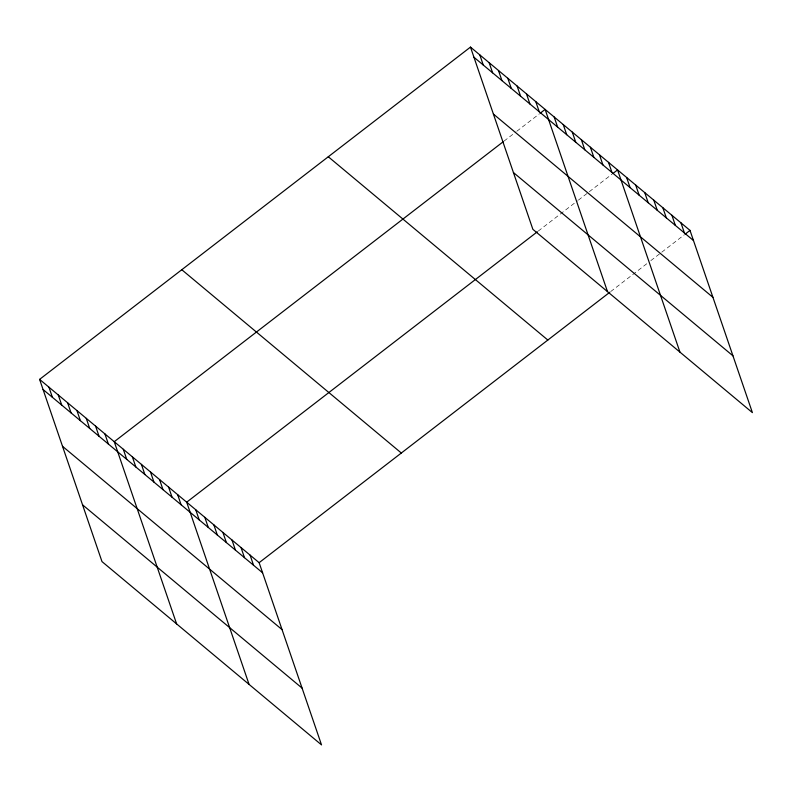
<?xml version="1.0" encoding="UTF-8"?>
<svg xmlns="http://www.w3.org/2000/svg" width="792" height="792" viewBox="0 0 792 792"><rect width="100%" height="100%" fill="white"/><g stroke="black" fill="none" stroke-linecap="round" stroke-linejoin="round"><path stroke-width="0.59" stroke-dasharray="3.96 2.97" d="M504.098 141.055L515.948 131.917M516.859 131.215L539.649 113.642M538.263 231.066L577.457 200.841M578.368 200.138L588.397 192.406M589.307 191.704L612.097 174.131M610.711 291.555L647.173 263.439M650.816 260.627L660.845 252.895M661.756 252.193L684.545 234.62"/><path stroke-width="1.19" d="M39.6 379.378L259.132 562.676L321.522 744.896L101.99 561.597L39.6 379.378L470.478 47.104L690.01 230.403L752.4 412.622L532.867 229.324L470.478 47.104M503.187 141.758L114.246 441.698L176.626 623.918M540.56 112.939L545.124 109.425L607.504 291.644M537.352 231.769L186.684 502.187L249.074 684.407M613.008 173.428L617.562 169.914L679.952 352.133M259.132 562.676L609.8 292.258M685.456 233.917L690.01 230.403M473.953 57.252L693.485 240.54M493.386 114.038L712.929 297.327M513.424 172.537L732.956 355.836M328.284 156.757L547.826 340.045M181.794 269.735L401.326 453.024M43.075 389.525L262.607 572.814M62.518 446.312L282.051 629.6M82.546 504.811L302.079 688.109M680.952 222.839L684.427 232.977M671.903 215.275L675.368 225.423M662.845 207.722L666.319 217.859M653.786 200.158L657.261 210.296M644.737 192.595L648.202 202.732M635.679 185.031L639.154 195.179M626.62 177.477L630.095 187.615M608.513 162.35L611.978 172.498M599.455 154.796L602.93 164.934M590.396 147.233L593.871 157.37M581.338 139.669L584.813 149.807M572.289 132.106L575.754 142.253M563.231 124.552L566.706 134.69M554.172 116.988L557.647 127.126M535.788 101.633L539.263 111.781M526.462 93.852L529.927 103.99M517.126 86.061L520.601 96.198M507.801 78.269L511.266 88.407M498.465 70.478L501.94 80.616M489.139 62.687L492.614 72.824M479.803 54.896L483.278 65.043M250.084 555.113L253.549 565.25M241.025 547.549L244.5 557.687M231.967 539.986L235.442 550.133M222.908 532.432L226.383 542.569M213.86 524.868L217.325 535.006M204.801 517.305L208.276 527.452M195.743 509.751L199.218 519.889M177.636 494.624L181.101 504.761M168.577 487.06L172.052 497.208M159.519 479.507L162.994 489.644M150.47 471.943L153.935 482.08M141.412 464.379L144.877 474.527M132.353 456.826L135.828 466.963M123.295 449.262L126.77 459.4M104.91 433.907L108.385 444.055M95.584 426.116L99.049 436.263M86.249 418.334L89.724 428.472M76.923 410.543L80.398 420.681M67.587 402.752L71.062 412.889M58.261 394.96L61.736 405.098M48.926 387.169L52.401 397.307"/></g></svg>
